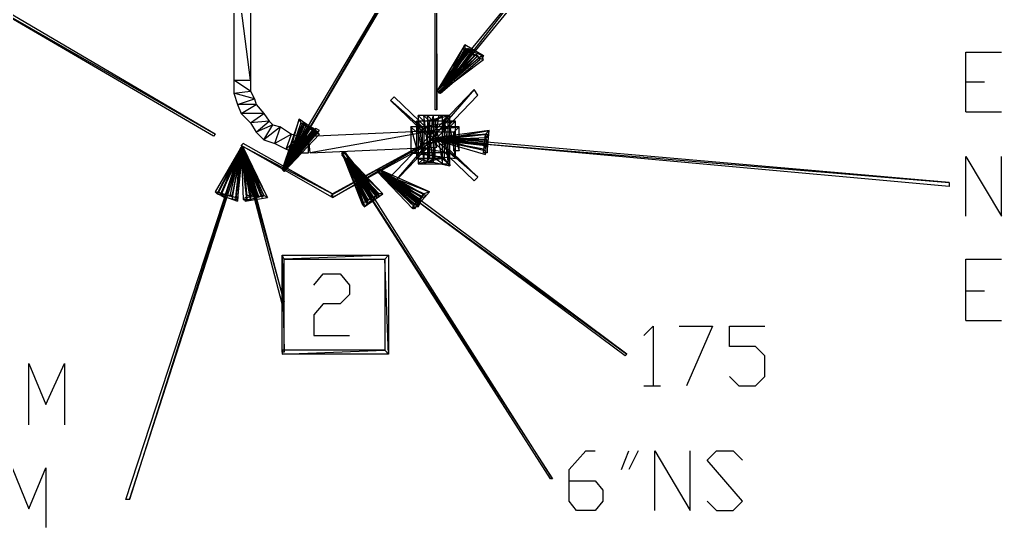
# Model space of a CAD drawing. Header units: millimetres. Extents: x 0 to 741, y 31 to 702.
# Drawn here: x 503.9 to 567.1, y 34.7 to 67.4 of the extents above; entities that cross this region are included whole.
import ezdxf

# ---------------------------------------------------------------- set-up
doc = ezdxf.new("R2010")
doc.units = ezdxf.units.MM
doc.layers.add('DIAGRAM', color=4, linetype='Continuous')

msp = doc.modelspace()

# ---------------------------------------------------------------- linework, layer by layer
at = {"layer": 'DIAGRAM'}
for p, q in [((530.644, 86.3), (530.764, 61.58)), ((530.644, 86.3), (530.764, 61.58)), ((530.644, 61.58), (530.644, 86.3)), ((530.764, 61.58), (530.764, 86.3)), ((535.324, 82.22), (520.804, 57.74)), ((520.924, 57.62), (535.324, 82.22)), ((520.924, 57.62), (535.324, 82.22)), ((535.444, 82.22), (520.924, 57.62)), ((495.124, 72.26), (516.484, 60.02)), ((495.124, 72.26), (516.484, 60.02)), ((516.364, 59.9), (495.124, 72.26)), ((516.484, 60.02), (495.244, 72.5)), ((518.764, 63.5), (517.684, 71.78)), ((517.684, 71.78), (517.684, 63.5)), ((518.764, 63.5), (517.684, 71.78)), ((518.764, 71.78), (518.764, 63.5)), ((538.204, 71.9), (530.764, 62.78)), ((531.004, 62.66), (538.204, 71.9)), ((531.004, 62.66), (538.204, 71.9)), ((538.444, 71.78), (531.004, 62.66)), ((532.564, 65.78), (530.764, 62.78)), ((531.004, 62.66), (532.564, 65.78)), ((531.004, 62.66), (532.564, 65.78)), ((532.564, 65.78), (532.564, 65.54)), ((532.564, 65.78), (532.564, 65.54)), ((533.764, 65.06), (532.564, 65.78)), ((532.444, 65.54), (530.764, 62.78)), ((532.684, 65.54), (530.764, 62.78)), ((532.804, 65.54), (530.764, 62.78)), ((530.764, 62.78), (533.284, 65.18)), ((530.764, 62.78), (533.044, 65.18)), ((532.564, 65.54), (531.004, 62.66)), ((531.004, 62.66), (532.444, 65.54)), ((531.004, 62.66), (532.444, 65.54)), ((531.004, 62.66), (532.684, 65.54)), ((531.004, 62.66), (532.684, 65.54)), ((531.004, 62.66), (532.804, 65.54)), ((531.004, 62.66), (532.804, 65.54)), ((532.684, 65.42), (531.004, 62.66)), ((532.804, 65.42), (531.004, 62.66)), ((533.044, 65.42), (531.004, 62.66)), ((533.284, 65.18), (531.004, 62.66)), ((533.284, 65.18), (531.004, 62.66)), ((533.044, 65.18), (531.004, 62.66)), ((533.044, 65.18), (531.004, 62.66)), ((532.444, 65.54), (532.684, 65.42)), ((532.564, 65.54), (533.764, 65.06)), ((532.564, 65.54), (533.764, 65.06)), ((533.644, 64.82), (532.564, 65.54)), ((532.684, 65.54), (532.804, 65.42)), ((532.804, 65.54), (533.044, 65.42)), ((533.164, 65.06), (533.044, 65.18)), ((533.404, 65.06), (533.284, 65.18)), ((564.844, 61.46), (564.844, 65.3)), ((564.844, 65.3), (567.124, 65.3)), ((533.644, 65.06), (530.884, 62.66)), ((533.644, 65.06), (530.884, 62.66)), ((530.884, 62.78), (533.644, 65.06)), ((530.884, 62.78), (533.404, 65.06)), ((530.884, 62.66), (533.764, 64.82)), ((533.404, 65.06), (531.004, 62.66)), ((533.404, 65.06), (531.004, 62.66)), ((531.004, 62.66), (533.404, 65.06)), ((531.004, 62.66), (533.164, 65.06)), ((531.004, 62.66), (533.524, 64.82)), ((533.524, 64.82), (533.404, 65.06)), ((533.764, 64.82), (533.644, 65.06)), ((533.764, 65.06), (533.644, 64.82)), ((518.764, 62.78), (517.684, 63.5)), ((517.684, 63.5), (517.684, 62.66)), ((518.764, 62.78), (517.684, 63.5)), ((517.684, 63.5), (518.764, 63.5)), ((517.684, 63.5), (518.764, 63.5)), ((518.764, 63.5), (518.764, 62.78)), ((564.844, 63.38), (566.044, 63.38)), ((517.684, 62.66), (518.764, 62.78)), ((517.684, 62.66), (518.764, 62.78)), ((519.004, 62.3), (517.684, 62.66)), ((517.684, 62.66), (517.924, 61.94)), ((519.004, 62.3), (517.684, 62.66)), ((518.764, 62.78), (519.004, 62.3)), ((527.644, 57.14), (533.164, 62.9)), ((533.164, 62.9), (527.884, 56.78)), ((533.164, 62.9), (527.884, 56.78)), ((530.764, 62.78), (531.004, 62.66)), ((530.764, 62.78), (531.004, 62.66)), ((531.004, 62.66), (530.764, 62.78)), ((530.764, 62.78), (531.004, 62.66)), ((531.004, 62.66), (530.764, 62.78)), ((530.764, 62.78), (531.004, 62.66)), ((530.764, 62.78), (531.004, 62.66)), ((530.884, 62.66), (530.884, 62.78)), ((531.004, 62.66), (530.884, 62.78)), ((533.404, 62.54), (533.164, 62.9)), ((517.924, 61.94), (519.004, 62.3)), ((517.924, 61.94), (519.004, 62.3)), ((519.004, 62.3), (519.124, 61.94)), ((527.764, 62.18), (528.004, 62.42)), ((533.404, 57.26), (527.764, 62.18)), ((527.764, 62.18), (533.164, 57.02)), ((533.404, 57.26), (527.764, 62.18)), ((527.884, 56.78), (533.404, 62.54)), ((528.004, 62.42), (533.404, 57.26)), ((519.124, 61.94), (517.924, 61.94)), ((517.924, 61.94), (518.164, 61.34)), ((519.124, 61.94), (517.924, 61.94)), ((518.164, 61.34), (519.124, 61.94)), ((518.164, 61.34), (519.124, 61.94)), ((519.124, 61.94), (519.604, 61.34)), ((530.764, 61.58), (530.644, 61.58)), ((564.844, 61.46), (567.124, 61.46)), ((519.604, 61.34), (518.164, 61.34)), ((518.164, 61.34), (518.764, 60.74)), ((519.604, 61.34), (518.164, 61.34)), ((518.764, 60.74), (519.604, 61.34)), ((518.764, 60.74), (519.604, 61.34)), ((519.964, 60.86), (518.764, 60.74)), ((519.964, 60.86), (518.764, 60.74)), ((518.764, 60.74), (519.124, 60.14)), ((519.124, 60.14), (519.964, 60.86)), ((519.124, 60.14), (519.964, 60.86)), ((519.604, 61.34), (519.964, 60.86)), ((519.964, 60.86), (520.204, 60.62)), ((521.884, 60.98), (520.804, 57.74)), ((522.124, 60.74), (520.804, 57.74)), ((522.244, 60.74), (520.804, 57.74)), ((520.924, 57.62), (521.884, 60.98)), ((520.924, 57.62), (521.884, 60.98)), ((522.004, 60.74), (520.924, 57.62)), ((520.924, 57.62), (522.124, 60.74)), ((520.924, 57.62), (522.124, 60.74)), ((520.924, 57.62), (522.244, 60.74)), ((520.924, 57.62), (522.244, 60.74)), ((521.884, 60.98), (522.004, 60.74)), ((521.884, 60.98), (522.004, 60.74)), ((523.084, 60.14), (521.884, 60.98)), ((522.004, 60.74), (523.084, 60.14)), ((522.004, 60.74), (523.084, 60.14)), ((523.084, 60.02), (522.004, 60.74)), ((522.124, 60.74), (522.244, 60.62)), ((522.244, 60.74), (522.364, 60.62)), ((529.804, 58.82), (529.444, 60.86)), ((529.444, 60.86), (529.444, 58.46)), ((529.804, 58.82), (529.444, 60.86)), ((529.444, 60.86), (529.804, 60.5)), ((529.444, 60.86), (529.804, 60.5)), ((531.964, 60.86), (529.444, 60.86)), ((529.924, 58.46), (529.564, 61.22)), ((529.564, 61.22), (529.564, 58.1)), ((529.924, 58.46), (529.564, 61.22)), ((529.564, 61.22), (529.924, 60.86)), ((529.564, 61.22), (529.924, 60.86)), ((531.604, 61.22), (529.564, 61.22)), ((529.804, 60.5), (531.964, 60.86)), ((529.804, 60.5), (531.964, 60.86)), ((530.284, 58.46), (529.924, 61.22)), ((529.924, 61.22), (529.924, 58.1)), ((530.284, 58.46), (529.924, 61.22)), ((529.924, 61.22), (530.284, 60.86)), ((529.924, 61.22), (530.284, 60.86)), ((531.484, 61.22), (529.924, 61.22)), ((529.924, 60.86), (531.604, 61.22)), ((529.924, 60.86), (531.604, 61.22)), ((529.924, 60.86), (529.924, 58.46)), ((531.244, 60.86), (529.924, 60.86)), ((530.164, 58.22), (530.524, 61.22)), ((530.524, 58.22), (530.164, 61.22)), ((530.164, 61.22), (530.164, 58.22)), ((530.524, 58.22), (530.164, 61.22)), ((530.164, 61.22), (530.524, 60.86)), ((530.164, 61.22), (530.524, 60.86)), ((531.124, 61.22), (530.164, 61.22)), ((530.284, 60.86), (531.484, 61.22)), ((530.284, 60.86), (531.484, 61.22)), ((530.284, 60.86), (530.284, 58.46)), ((531.124, 60.86), (530.284, 60.86)), ((530.884, 61.22), (530.524, 61.22)), ((530.524, 61.22), (530.524, 58.22)), ((530.524, 58.22), (530.884, 61.22)), ((530.524, 61.22), (530.524, 58.22)), ((530.524, 60.86), (531.124, 61.22)), ((530.524, 60.86), (531.124, 61.22)), ((530.524, 60.86), (530.524, 58.22)), ((530.644, 60.86), (530.524, 60.86)), ((531.124, 61.22), (530.644, 60.86)), ((531.124, 61.22), (530.644, 60.86)), ((530.644, 60.86), (531.124, 58.1)), ((530.644, 60.86), (531.124, 58.1)), ((530.644, 58.46), (530.644, 60.86)), ((531.124, 58.1), (531.124, 61.22)), ((531.484, 61.22), (531.124, 60.86)), ((531.484, 61.22), (531.124, 60.86)), ((531.124, 60.86), (531.484, 58.1)), ((531.124, 60.86), (531.484, 58.1)), ((531.124, 58.46), (531.124, 60.86)), ((531.604, 61.22), (531.244, 60.86)), ((531.604, 61.22), (531.244, 60.86)), ((531.244, 60.86), (531.604, 57.98)), ((531.244, 60.86), (531.604, 57.98)), ((531.244, 58.46), (531.244, 60.86)), ((531.484, 58.1), (531.484, 61.22)), ((531.604, 57.98), (531.604, 61.22)), ((531.964, 60.86), (531.604, 60.5)), ((531.964, 60.86), (531.604, 60.5)), ((531.964, 58.46), (531.964, 60.86)), ((520.204, 60.62), (519.124, 60.14)), ((520.204, 60.62), (519.124, 60.14)), ((519.124, 60.14), (519.604, 59.66)), ((519.604, 59.66), (520.204, 60.62)), ((519.604, 59.66), (520.204, 60.62)), ((520.684, 60.5), (519.604, 59.66)), ((520.684, 60.5), (519.604, 59.66)), ((520.204, 60.62), (520.684, 60.5)), ((520.324, 59.42), (520.684, 60.5)), ((520.324, 59.42), (520.684, 60.5)), ((520.684, 60.5), (521.404, 60.02)), ((520.804, 57.74), (522.604, 60.5)), ((522.484, 60.5), (520.804, 57.74)), ((520.804, 57.74), (522.964, 60.38)), ((520.804, 57.74), (522.844, 60.38)), ((520.804, 57.74), (522.964, 60.14)), ((522.244, 60.62), (520.924, 57.62)), ((522.364, 60.62), (520.924, 57.62)), ((522.604, 60.5), (520.924, 57.62)), ((522.604, 60.5), (520.924, 57.62)), ((520.924, 57.62), (522.484, 60.5)), ((520.924, 57.62), (522.484, 60.5)), ((522.964, 60.38), (520.924, 57.62)), ((522.964, 60.38), (520.924, 57.62)), ((522.844, 60.38), (520.924, 57.62)), ((522.844, 60.38), (520.924, 57.62)), ((520.924, 57.62), (522.844, 60.38)), ((522.604, 60.38), (520.924, 57.62)), ((520.924, 57.62), (523.204, 60.26)), ((520.924, 57.62), (522.964, 60.26)), ((522.964, 60.14), (520.924, 57.62)), ((522.964, 60.14), (520.924, 57.62)), ((522.484, 60.5), (522.604, 60.38)), ((522.484, 59.9), (530.644, 60.26)), ((522.844, 60.38), (522.604, 60.5)), ((530.644, 60.26), (522.604, 58.82)), ((530.644, 60.26), (522.604, 58.82)), ((522.964, 60.26), (522.844, 60.38)), ((523.204, 60.26), (522.964, 60.38)), ((523.204, 60.02), (522.964, 60.14)), ((523.084, 60.14), (523.084, 60.02)), ((529.444, 59.18), (529.084, 60.5)), ((529.084, 60.5), (529.084, 58.82)), ((529.444, 59.18), (529.084, 60.5)), ((529.084, 60.5), (529.444, 60.14)), ((529.084, 60.5), (529.444, 60.14)), ((532.204, 60.5), (529.084, 60.5)), ((529.444, 60.14), (532.204, 60.5)), ((529.444, 60.14), (532.204, 60.5)), ((529.444, 60.14), (529.444, 59.18)), ((531.844, 60.14), (529.444, 60.14)), ((529.804, 60.5), (529.804, 58.82)), ((531.604, 60.5), (529.804, 60.5)), ((534.124, 60.26), (530.644, 59.78)), ((530.764, 59.18), (530.644, 60.26)), ((530.764, 59.66), (534.124, 60.26)), ((530.764, 59.66), (534.124, 60.26)), ((531.604, 60.5), (531.964, 58.46)), ((531.604, 60.5), (531.964, 58.46)), ((531.604, 58.82), (531.604, 60.5)), ((532.204, 60.5), (531.844, 60.14)), ((532.204, 60.5), (531.844, 60.14)), ((531.844, 60.14), (532.204, 58.94)), ((531.844, 60.14), (532.204, 58.94)), ((531.844, 58.94), (531.844, 60.14)), ((532.204, 58.94), (532.204, 60.5)), ((534.124, 60.26), (533.884, 60.02)), ((534.124, 60.26), (533.884, 60.02)), ((534.004, 58.82), (534.124, 60.26)), ((516.484, 60.02), (516.364, 59.9)), ((519.604, 59.66), (520.324, 59.42)), ((521.404, 60.02), (520.324, 59.42)), ((521.404, 60.02), (520.324, 59.42)), ((520.924, 57.62), (523.204, 60.02)), ((521.044, 59.06), (521.404, 60.02)), ((521.044, 59.06), (521.404, 60.02)), ((521.884, 59.9), (521.044, 59.06)), ((521.884, 59.9), (521.044, 59.06)), ((521.404, 60.02), (521.884, 59.9)), ((522.484, 59.9), (521.644, 58.82)), ((522.484, 59.9), (521.644, 58.82)), ((521.644, 58.82), (521.884, 59.9)), ((521.644, 58.82), (521.884, 59.9)), ((521.884, 59.9), (522.484, 59.9)), ((522.604, 58.82), (522.484, 59.9)), ((522.484, 58.82), (522.484, 59.9)), ((530.644, 59.78), (523.924, 56.06)), ((524.044, 55.94), (530.644, 59.78)), ((530.644, 59.78), (524.044, 56.18)), ((524.044, 55.94), (530.644, 59.78)), ((524.044, 55.94), (530.644, 59.78)), ((524.044, 55.94), (530.644, 59.78)), ((530.764, 59.66), (524.044, 55.94)), ((530.764, 59.66), (524.044, 55.94)), ((534.004, 60.02), (530.644, 59.78)), ((534.004, 60.02), (530.644, 59.78)), ((530.644, 59.66), (530.764, 59.78)), ((530.644, 59.78), (530.764, 59.66)), ((530.644, 59.66), (530.764, 59.78)), ((530.644, 59.78), (530.764, 59.66)), ((530.644, 59.66), (530.764, 59.78)), ((530.644, 59.78), (530.764, 59.66)), ((530.644, 59.66), (530.764, 59.78)), ((530.764, 59.78), (530.644, 59.66)), ((530.764, 59.78), (530.644, 59.66)), ((530.644, 59.78), (530.764, 59.66)), ((530.644, 59.78), (530.764, 59.66)), ((533.884, 58.94), (530.644, 59.66)), ((530.644, 59.66), (533.884, 58.7)), ((533.884, 58.94), (530.644, 59.66)), ((533.884, 58.94), (530.644, 59.66)), ((530.644, 59.66), (533.884, 58.7)), ((533.884, 58.94), (530.644, 59.66)), ((533.884, 59.3), (530.644, 59.66)), ((530.644, 59.66), (533.884, 59.06)), ((533.884, 59.3), (530.644, 59.66)), ((533.884, 59.42), (530.644, 59.66)), ((530.644, 59.66), (533.884, 59.3)), ((533.884, 59.42), (530.644, 59.66)), ((530.644, 59.66), (534.004, 59.66)), ((530.644, 59.66), (534.004, 59.66)), ((534.004, 59.42), (530.644, 59.66)), ((530.644, 59.66), (563.764, 56.9)), ((530.644, 59.66), (563.764, 56.9)), ((563.764, 56.66), (530.644, 59.66)), ((533.884, 60.02), (530.764, 59.66)), ((530.764, 59.66), (534.004, 60.02)), ((530.764, 59.66), (534.004, 60.02)), ((530.764, 59.66), (534.004, 60.02)), ((530.764, 59.66), (534.004, 60.02)), ((530.764, 59.78), (533.884, 58.94)), ((530.764, 59.78), (533.884, 58.94)), ((534.004, 59.78), (530.764, 59.66)), ((530.764, 59.78), (533.884, 59.3)), ((534.004, 59.78), (530.764, 59.66)), ((530.764, 59.78), (533.884, 59.42)), ((534.004, 59.66), (530.764, 59.78)), ((563.764, 56.9), (530.764, 59.78)), ((533.764, 58.82), (533.884, 60.02)), ((533.884, 60.02), (534.004, 58.82)), ((533.884, 60.02), (534.004, 58.82)), ((534.004, 60.02), (534.004, 59.78)), ((534.004, 60.02), (534.004, 59.78)), ((534.004, 59.66), (534.004, 59.42)), ((510.724, 36.5), (518.164, 59.18)), ((518.164, 59.18), (510.964, 36.5)), ((510.964, 36.5), (518.284, 59.18)), ((518.164, 59.18), (510.964, 36.5)), ((518.164, 59.18), (516.484, 56.3)), ((516.604, 56.18), (518.164, 59.18)), ((516.604, 56.18), (518.164, 59.18)), ((518.284, 59.18), (516.604, 56.18)), ((518.164, 59.18), (516.724, 56.3)), ((516.844, 56.18), (518.164, 59.18)), ((516.844, 56.18), (518.164, 59.18)), ((518.284, 59.18), (516.844, 56.18)), ((518.164, 59.18), (516.844, 56.06)), ((518.164, 59.18), (516.844, 56.06)), ((517.084, 55.94), (518.164, 59.18)), ((517.084, 55.94), (518.164, 59.18)), ((518.284, 59.18), (517.084, 55.94)), ((517.084, 55.94), (518.164, 59.18)), ((517.084, 55.94), (518.164, 59.18)), ((518.284, 59.18), (517.084, 55.94)), ((517.444, 56.06), (518.164, 59.18)), ((517.444, 56.06), (518.164, 59.18)), ((517.564, 55.82), (518.164, 59.18)), ((518.164, 59.18), (517.564, 56.06)), ((517.564, 56.06), (518.284, 59.18)), ((518.164, 59.18), (517.564, 56.06)), ((518.164, 59.18), (517.564, 56.06)), ((517.564, 56.06), (518.284, 59.18)), ((518.164, 59.18), (517.564, 56.06)), ((517.804, 55.94), (518.164, 59.18)), ((518.164, 59.18), (517.804, 55.82)), ((517.804, 55.82), (518.284, 59.18)), ((518.164, 59.18), (517.804, 55.82)), ((518.164, 59.18), (517.924, 55.7)), ((517.924, 55.7), (518.284, 59.18)), ((518.164, 59.18), (517.924, 55.7)), ((518.284, 59.42), (518.164, 59.3)), ((518.164, 59.3), (524.044, 56.18)), ((518.164, 59.3), (524.044, 56.18)), ((524.044, 55.94), (518.164, 59.3)), ((518.524, 55.82), (518.164, 59.18)), ((518.164, 59.18), (518.284, 55.82)), ((518.524, 55.82), (518.164, 59.18)), ((518.164, 59.18), (518.284, 59.18)), ((518.284, 59.18), (518.164, 59.18)), ((518.164, 59.18), (519.844, 55.94)), ((518.164, 59.18), (519.844, 55.94)), ((519.604, 56.06), (518.164, 59.18)), ((518.764, 55.82), (518.164, 59.18)), ((518.164, 59.18), (518.524, 55.82)), ((518.764, 55.82), (518.164, 59.18)), ((518.164, 59.18), (518.284, 59.18)), ((518.284, 59.18), (518.164, 59.18)), ((518.164, 59.18), (519.604, 56.06)), ((518.164, 59.18), (519.604, 56.06)), ((519.484, 55.94), (518.164, 59.18)), ((518.764, 56.06), (518.164, 59.18)), ((518.164, 59.18), (518.524, 56.06)), ((518.764, 56.06), (518.164, 59.18)), ((518.164, 59.18), (518.284, 59.18)), ((518.284, 59.18), (518.164, 59.18)), ((518.164, 59.18), (519.484, 56.06)), ((518.164, 59.18), (519.484, 56.06)), ((519.244, 55.94), (518.164, 59.18)), ((518.884, 56.06), (518.164, 59.18)), ((518.164, 59.18), (518.764, 56.06)), ((518.884, 56.06), (518.164, 59.18)), ((518.164, 59.18), (518.284, 59.18)), ((518.284, 59.18), (518.164, 59.18)), ((518.164, 59.18), (519.244, 56.06)), ((518.164, 59.18), (519.244, 56.06)), ((519.124, 56.06), (518.164, 59.18)), ((518.284, 59.18), (518.164, 59.18)), ((518.164, 59.18), (520.924, 49.22)), ((518.164, 59.18), (520.924, 49.22)), ((520.804, 49.1), (518.164, 59.18)), ((518.164, 59.18), (518.284, 59.18)), ((518.284, 59.18), (518.164, 59.18)), ((518.164, 59.18), (518.284, 59.18)), ((518.284, 59.18), (518.164, 59.18)), ((518.164, 59.18), (518.284, 59.18)), ((518.284, 59.18), (518.164, 59.18)), ((518.164, 59.18), (518.284, 59.18)), ((518.284, 59.18), (518.164, 59.18)), ((518.284, 59.18), (518.164, 59.18)), ((524.044, 56.18), (518.284, 59.42)), ((518.284, 59.18), (518.524, 55.82)), ((519.844, 55.94), (518.284, 59.18)), ((518.284, 59.18), (518.764, 55.82)), ((519.604, 56.06), (518.284, 59.18)), ((518.284, 59.18), (518.764, 56.06)), ((519.484, 56.06), (518.284, 59.18)), ((518.284, 59.18), (518.884, 56.06)), ((519.244, 56.06), (518.284, 59.18)), ((520.924, 49.22), (518.284, 59.18)), ((520.324, 59.42), (521.044, 59.06)), ((521.044, 59.06), (521.644, 58.82)), ((521.644, 58.82), (522.484, 58.82)), ((522.604, 58.82), (530.764, 59.18)), ((526.084, 55.46), (524.644, 58.82)), ((524.644, 58.82), (525.964, 55.46)), ((526.084, 55.46), (524.644, 58.82)), ((524.644, 58.82), (524.884, 58.82)), ((524.764, 58.82), (524.644, 58.7)), ((526.324, 55.7), (524.644, 58.82)), ((524.644, 58.82), (526.204, 55.58)), ((526.324, 55.7), (524.644, 58.82)), ((524.644, 58.82), (524.884, 58.82)), ((524.884, 58.82), (524.644, 58.7)), ((526.564, 55.7), (524.644, 58.82)), ((524.644, 58.82), (526.324, 55.58)), ((526.564, 55.7), (524.644, 58.82)), ((524.644, 58.82), (524.884, 58.82)), ((524.884, 58.82), (524.644, 58.7)), ((526.564, 55.94), (524.644, 58.82)), ((524.644, 58.82), (526.324, 55.82)), ((526.564, 55.94), (524.644, 58.82)), ((524.644, 58.82), (524.884, 58.82)), ((524.884, 58.82), (524.644, 58.7)), ((524.884, 58.82), (524.644, 58.82)), ((524.644, 58.82), (538.204, 37.82)), ((524.644, 58.82), (538.204, 37.82)), ((538.084, 37.82), (524.644, 58.82)), ((527.284, 56.18), (524.764, 58.82)), ((524.884, 58.82), (526.084, 55.46)), ((524.884, 58.82), (526.324, 55.7)), ((527.044, 56.06), (524.884, 58.82)), ((524.884, 58.82), (526.564, 55.7)), ((527.044, 56.06), (524.884, 58.82)), ((524.884, 58.82), (526.564, 55.94)), ((526.924, 56.06), (524.884, 58.82)), ((538.204, 37.82), (524.884, 58.82)), ((529.084, 58.82), (529.444, 59.18)), ((529.084, 58.82), (529.444, 59.18)), ((531.604, 58.82), (529.084, 58.82)), ((529.084, 58.82), (531.964, 58.46)), ((531.604, 58.82), (529.084, 58.82)), ((529.444, 59.18), (531.604, 58.82)), ((529.444, 58.46), (529.804, 58.82)), ((529.444, 58.46), (529.804, 58.82)), ((529.804, 58.82), (531.244, 58.46)), ((531.964, 58.46), (531.604, 58.82)), ((531.964, 58.46), (531.604, 58.82)), ((532.204, 58.94), (531.844, 58.94)), ((534.004, 58.82), (533.764, 58.82)), ((533.884, 59.3), (533.884, 59.42)), ((533.884, 59.06), (533.884, 59.3)), ((533.884, 58.7), (533.884, 58.94)), ((533.884, 58.7), (533.884, 58.94)), ((524.644, 58.7), (527.284, 56.18)), ((524.644, 58.7), (527.284, 56.18)), ((527.044, 56.18), (524.644, 58.7)), ((524.644, 58.7), (527.044, 56.06)), ((524.644, 58.7), (527.044, 56.06)), ((526.924, 55.94), (524.644, 58.7)), ((524.644, 58.7), (527.044, 56.06)), ((524.644, 58.7), (527.044, 56.06)), ((526.924, 55.94), (524.644, 58.7)), ((524.644, 58.7), (526.924, 56.06)), ((524.644, 58.7), (526.924, 56.06)), ((526.684, 55.94), (524.644, 58.7)), ((531.244, 58.46), (529.444, 58.46)), ((529.444, 58.46), (531.604, 57.98)), ((531.244, 58.46), (529.444, 58.46)), ((531.124, 58.46), (529.564, 58.1)), ((531.124, 58.46), (529.564, 58.1)), ((529.564, 58.1), (529.924, 58.46)), ((529.564, 58.1), (529.924, 58.46)), ((530.644, 58.46), (529.924, 58.1)), ((530.644, 58.46), (529.924, 58.1)), ((529.924, 58.1), (530.284, 58.46)), ((529.924, 58.1), (530.284, 58.46)), ((529.924, 58.46), (531.124, 58.46)), ((530.524, 58.22), (530.164, 58.22)), ((530.164, 58.22), (530.524, 58.22)), ((530.284, 58.46), (530.644, 58.46)), ((531.124, 58.1), (530.644, 58.46)), ((531.124, 58.1), (530.644, 58.46)), ((531.484, 58.1), (531.124, 58.46)), ((531.484, 58.1), (531.124, 58.46)), ((531.604, 57.98), (531.244, 58.46)), ((531.604, 57.98), (531.244, 58.46)), ((564.844, 54.74), (564.844, 58.58)), ((564.844, 58.58), (567.124, 54.74)), ((567.124, 54.74), (567.124, 58.58)), ((520.924, 57.62), (520.804, 57.74)), ((520.804, 57.74), (520.924, 57.62)), ((520.924, 57.62), (520.804, 57.74)), ((520.804, 57.74), (520.924, 57.62)), ((520.924, 57.62), (520.804, 57.74)), ((520.804, 57.74), (520.924, 57.62)), ((520.924, 57.62), (520.804, 57.74)), ((520.804, 57.74), (520.924, 57.62)), ((520.804, 57.74), (520.924, 57.62)), ((526.924, 57.62), (527.044, 57.74)), ((527.044, 57.74), (526.924, 57.62)), ((526.924, 57.62), (527.044, 57.74)), ((527.044, 57.74), (526.924, 57.62)), ((526.924, 57.62), (527.044, 57.74)), ((527.044, 57.74), (526.924, 57.62)), ((526.924, 57.62), (527.044, 57.74)), ((527.044, 57.74), (526.924, 57.62)), ((527.044, 57.74), (526.924, 57.62)), ((529.324, 55.34), (526.924, 57.62)), ((526.924, 57.62), (529.204, 55.22)), ((529.324, 55.34), (526.924, 57.62)), ((526.924, 57.62), (530.284, 56.3)), ((526.924, 57.62), (530.284, 56.3)), ((529.924, 56.18), (526.924, 57.62)), ((529.444, 55.58), (526.924, 57.62)), ((526.924, 57.62), (529.324, 55.46)), ((529.444, 55.58), (526.924, 57.62)), ((526.924, 57.62), (530.044, 56.06)), ((526.924, 57.62), (530.044, 56.06)), ((529.924, 55.94), (526.924, 57.62)), ((529.684, 55.58), (526.924, 57.62)), ((526.924, 57.62), (529.564, 55.34)), ((529.684, 55.58), (526.924, 57.62)), ((526.924, 57.62), (530.044, 56.06)), ((526.924, 57.62), (530.044, 56.06)), ((529.924, 55.94), (526.924, 57.62)), ((529.684, 55.7), (526.924, 57.62)), ((526.924, 57.62), (529.564, 55.58)), ((529.684, 55.7), (526.924, 57.62)), ((526.924, 57.62), (529.804, 55.94)), ((526.924, 57.62), (529.804, 55.94)), ((529.684, 55.82), (526.924, 57.62)), ((526.924, 57.62), (543.004, 45.86)), ((526.924, 57.62), (543.004, 45.86)), ((542.884, 45.74), (526.924, 57.62)), ((527.044, 57.74), (529.324, 55.34)), ((530.284, 56.3), (527.044, 57.74)), ((527.044, 57.74), (529.444, 55.58)), ((530.044, 56.06), (527.044, 57.74)), ((527.044, 57.74), (529.684, 55.58)), ((530.044, 56.06), (527.044, 57.74)), ((527.044, 57.74), (529.684, 55.7)), ((529.804, 55.94), (527.044, 57.74)), ((543.004, 45.86), (527.044, 57.74)), ((529.564, 58.1), (531.484, 58.1)), ((529.924, 58.1), (531.124, 58.1)), ((527.884, 56.78), (527.644, 57.14)), ((533.164, 57.02), (533.404, 57.26)), ((516.484, 56.3), (516.604, 56.18)), ((516.604, 56.18), (516.604, 56.3)), ((516.604, 56.3), (517.804, 55.94)), ((516.724, 56.3), (516.844, 56.18)), ((529.324, 55.22), (530.284, 56.3)), ((530.284, 56.3), (529.924, 56.18)), ((530.284, 56.3), (529.924, 56.18)), ((563.764, 56.9), (563.764, 56.66)), ((517.804, 55.94), (516.604, 56.18)), ((516.604, 56.18), (517.924, 55.7)), ((517.804, 55.94), (516.604, 56.18)), ((516.844, 56.06), (517.084, 55.94)), ((516.844, 56.06), (517.084, 55.94)), ((517.564, 56.06), (517.444, 56.06)), ((517.564, 56.06), (517.444, 56.06)), ((517.804, 55.82), (517.564, 55.82)), ((517.924, 55.7), (517.804, 55.94)), ((517.924, 55.7), (517.804, 55.94)), ((518.284, 55.82), (518.524, 55.82)), ((519.604, 56.06), (518.404, 55.7)), ((519.604, 56.06), (518.404, 55.7)), ((518.404, 55.94), (519.604, 56.06)), ((518.404, 55.7), (519.844, 55.94)), ((518.404, 55.7), (518.404, 55.94)), ((518.524, 56.06), (518.764, 56.06)), ((518.524, 55.82), (518.764, 55.82)), ((518.764, 56.06), (518.884, 56.06)), ((519.244, 56.06), (519.124, 56.06)), ((519.484, 56.06), (519.244, 55.94)), ((519.604, 56.06), (519.484, 55.94)), ((519.844, 55.94), (519.604, 56.06)), ((519.844, 55.94), (519.604, 56.06)), ((523.924, 56.06), (524.044, 55.94)), ((524.044, 56.18), (524.044, 55.94)), ((524.044, 56.18), (524.044, 55.94)), ((525.964, 55.58), (527.044, 56.18)), ((527.044, 56.18), (526.084, 55.34)), ((526.084, 55.34), (527.284, 56.18)), ((527.044, 56.18), (526.084, 55.34)), ((526.204, 55.58), (526.324, 55.7)), ((526.324, 55.82), (526.564, 55.94)), ((526.324, 55.58), (526.564, 55.7)), ((526.924, 56.06), (526.684, 55.94)), ((527.044, 56.06), (526.924, 55.94)), ((527.044, 56.06), (526.924, 55.94)), ((527.284, 56.18), (527.044, 56.18)), ((527.284, 56.18), (527.044, 56.18)), ((529.204, 55.34), (529.924, 56.18)), ((529.924, 56.18), (529.324, 55.22)), ((529.924, 56.18), (529.324, 55.22)), ((529.564, 55.58), (529.684, 55.7)), ((529.804, 55.94), (529.684, 55.82)), ((530.044, 56.06), (529.924, 55.94)), ((530.044, 56.06), (529.924, 55.94)), ((526.084, 55.34), (525.964, 55.58)), ((525.964, 55.46), (526.084, 55.46)), ((529.204, 55.22), (529.324, 55.34)), ((529.324, 55.22), (529.204, 55.34)), ((529.324, 55.46), (529.444, 55.58)), ((529.564, 55.34), (529.684, 55.58)), ((520.924, 51.98), (520.804, 52.22)), ((520.804, 52.22), (527.644, 52.22)), ((520.924, 51.98), (520.804, 52.22)), ((520.804, 52.22), (520.924, 45.98)), ((520.804, 52.22), (520.924, 45.98)), ((520.804, 45.98), (520.804, 52.22)), ((527.644, 52.22), (520.924, 51.98)), ((527.644, 52.22), (520.924, 51.98)), ((520.924, 51.98), (527.404, 51.98)), ((520.924, 45.98), (520.924, 51.98)), ((527.404, 51.98), (527.644, 52.22)), ((527.404, 51.98), (527.644, 52.22)), ((527.644, 45.86), (527.404, 51.98)), ((527.404, 51.98), (527.404, 46.1)), ((527.644, 45.86), (527.404, 51.98)), ((527.644, 52.22), (527.644, 45.86)), ((564.844, 48.02), (564.844, 51.98)), ((564.844, 51.98), (567.124, 51.98)), ((522.844, 50.3), (523.444, 51.02)), ((523.444, 51.02), (524.524, 51.02)), ((524.524, 51.02), (525.124, 50.3)), ((525.124, 50.3), (525.124, 49.7)), ((525.124, 49.7), (524.524, 49.1)), ((564.844, 49.94), (566.044, 49.94)), ((520.924, 49.22), (520.804, 49.1)), ((523.444, 49.1), (522.844, 48.38)), ((524.524, 49.1), (523.444, 49.1)), ((522.844, 48.38), (522.844, 47.06)), ((544.084, 47.06), (544.684, 47.66)), ((544.684, 47.66), (544.684, 43.82)), ((546.364, 47.66), (548.524, 47.66)), ((548.524, 47.66), (546.844, 43.82)), ((549.604, 46.34), (549.604, 47.66)), ((549.604, 47.66), (551.884, 47.66)), ((564.844, 48.02), (567.124, 48.02)), ((522.844, 47.06), (525.124, 47.06)), ((551.284, 46.34), (549.604, 46.34)), ((551.884, 45.74), (551.284, 46.34)), ((520.804, 46.1), (520.804, 45.86)), ((520.804, 45.86), (527.404, 46.1)), ((527.404, 46.1), (520.804, 46.1)), ((520.804, 45.86), (527.404, 46.1)), ((520.924, 45.98), (520.804, 45.98)), ((527.644, 45.86), (520.804, 45.86)), ((527.404, 46.1), (527.644, 45.86)), ((527.404, 46.1), (527.644, 45.86)), ((543.004, 45.86), (542.884, 45.74)), ((551.884, 44.42), (551.884, 45.74)), ((504.484, 41.3), (504.484, 45.26)), ((504.484, 45.26), (505.564, 42.62)), ((505.564, 42.62), (506.764, 45.26)), ((506.764, 45.26), (506.764, 41.3)), ((549.604, 44.42), (550.204, 43.82)), ((551.284, 43.82), (551.884, 44.42)), ((544.084, 43.82), (545.164, 43.82)), ((550.204, 43.82), (551.284, 43.82)), ((539.284, 38.42), (540.364, 39.62)), ((540.364, 39.62), (540.964, 39.62)), ((542.644, 38.42), (543.124, 39.62)), ((543.724, 39.62), (543.124, 38.42)), ((544.804, 35.78), (544.804, 39.62)), ((544.804, 39.62), (547.084, 35.78)), ((547.084, 35.78), (547.084, 39.62)), ((548.164, 39.02), (548.764, 39.62)), ((548.764, 39.62), (549.844, 39.62)), ((549.844, 39.62), (550.444, 39.02)), ((550.444, 36.38), (548.164, 39.02)), ((503.404, 38.54), (504.484, 35.9)), ((504.484, 35.9), (505.564, 38.54)), ((505.564, 38.54), (505.564, 34.7)), ((539.284, 36.38), (539.284, 38.42)), ((538.204, 37.82), (538.084, 37.82)), ((539.284, 37.7), (540.964, 37.7)), ((540.964, 37.7), (541.444, 37.1)), ((541.444, 37.1), (541.444, 36.38)), ((510.964, 36.5), (510.724, 36.5)), ((539.764, 35.78), (539.284, 36.38)), ((541.444, 36.38), (540.964, 35.78)), ((548.164, 36.38), (548.764, 35.78)), ((549.844, 35.78), (550.444, 36.38)), ((540.964, 35.78), (539.764, 35.78)), ((548.764, 35.78), (549.844, 35.78))]:
    msp.add_line(p, q, dxfattribs=at)

doc.saveas('drawing.dxf')
